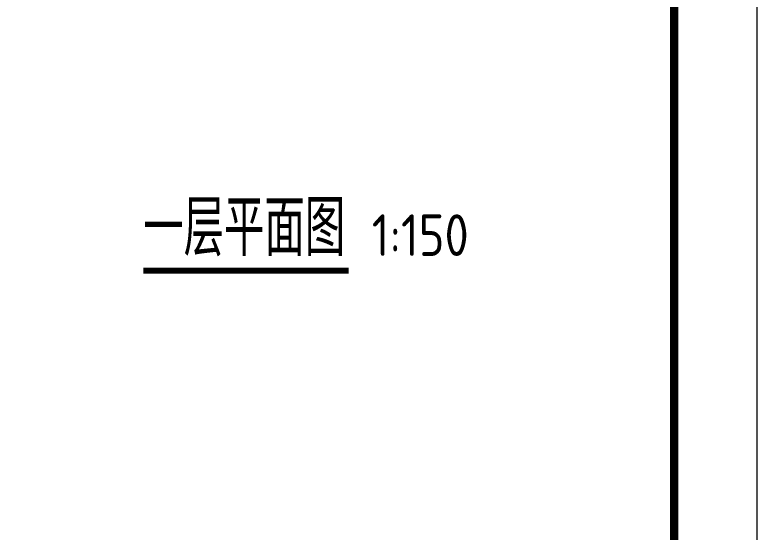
# Model space of a CAD drawing. Header units: inches. Extents: x -3733042 to -3450527, y 579159 to 997713.
# Drawn here: x -3512378 to -3498977, y 777874 to 787208 of the extents above; entities that cross this region are included whole.
import ezdxf

# ---------------------------------------------------------------- set-up
doc = ezdxf.new("R2010")
doc.units = ezdxf.units.IN
doc.header["$LTSCALE"] = 1000
doc.header["$MEASUREMENT"] = 0
for name, color, linetype, lineweight in [('DIM_SYMB', 3, 'Continuous', 18), ('PUB_TEXT', 7, 'Continuous', 18), ('PUB_TITLE', 153, 'Continuous', 18)]:
    doc.layers.add(name, color=color, linetype=linetype, lineweight=lineweight)
doc.styles.get("Standard").update_dxf_attribs({"font": 'gbenor.shx', "bigfont": 'gbcbig.shx'})

msp = doc.modelspace()

# ---------------------------------------------------------------- linework, layer by layer
at = {"layer": 'DIM_SYMB'}
msp.add_lwpolyline([(-3510059.8, 782592, 105, 105, 0), (-3506353.5, 782592, 105, 105, 0)], format="xyseb", dxfattribs=at)
at = {"layer": 'PUB_TITLE'}
msp.add_lwpolyline([(-3561976.8, 767462.6), (-3498976.8, 767462.6), (-3498976.8, 878912.6), (-3561976.8, 878912.6)], close=True, dxfattribs=at)
msp.add_lwpolyline([(-3560476.8, 768962.6, 150, 150, 0), (-3500476.8, 768962.6, 150, 150, 0), (-3500476.8, 875162.6, 150, 150, 0), (-3560476.8, 875162.6, 150, 150, 0)], format="xyseb", close=True, dxfattribs=at)

# ---------------------------------------------------------------- texts
at = {"layer": 'PUB_TEXT'}
for s, height, p in [('一层平面图', 1012.77, (-3510059.8, 782857.8)), ('1:150', 750, (-3505933.5, 782857.8))]:
    msp.add_text(s, height=height, dxfattribs=at).set_placement(p)

doc.saveas('drawing.dxf')
